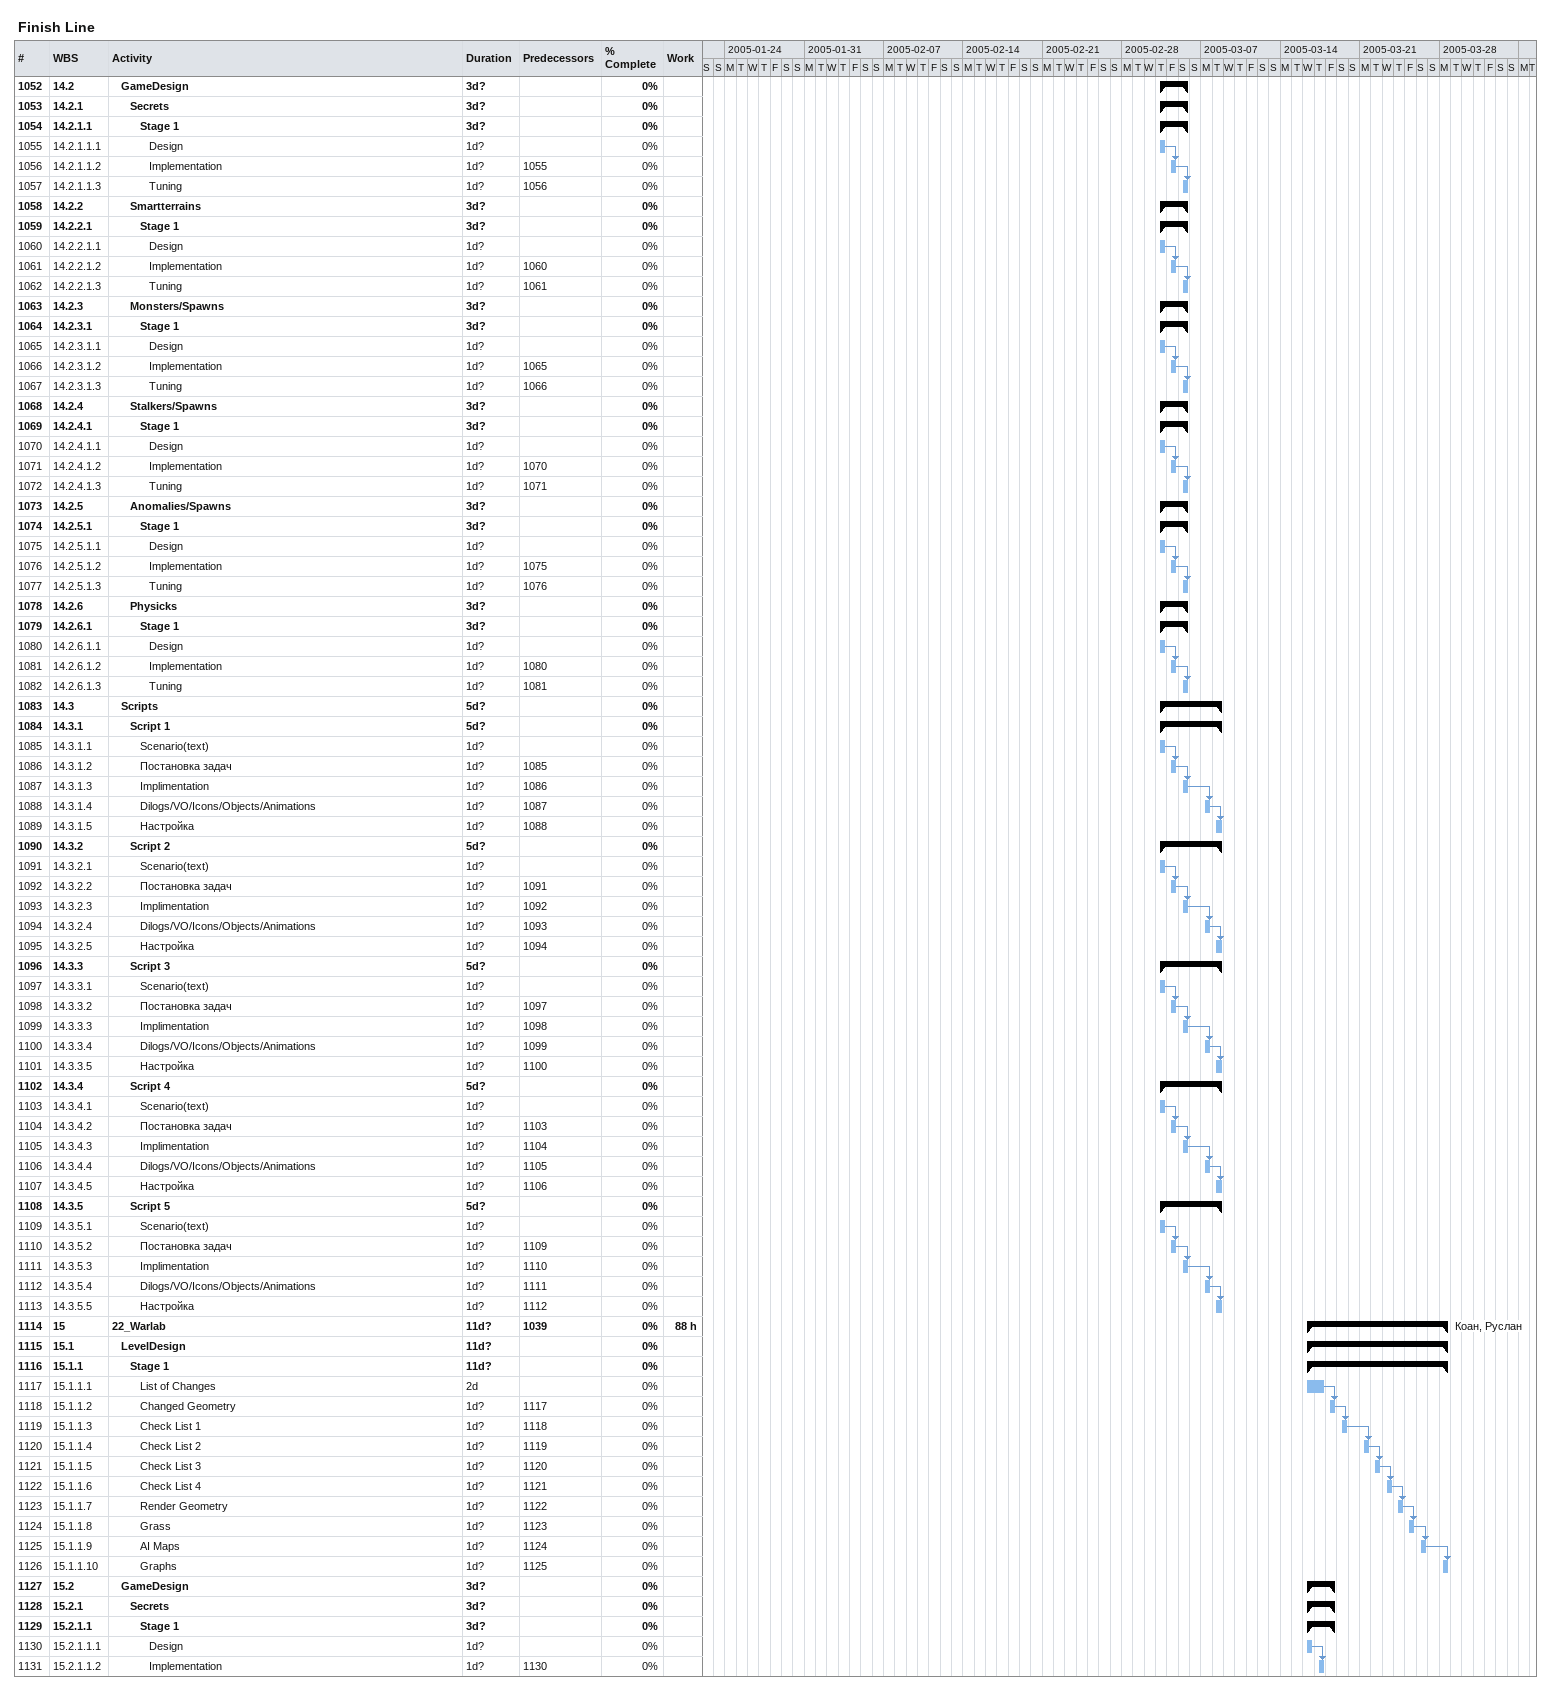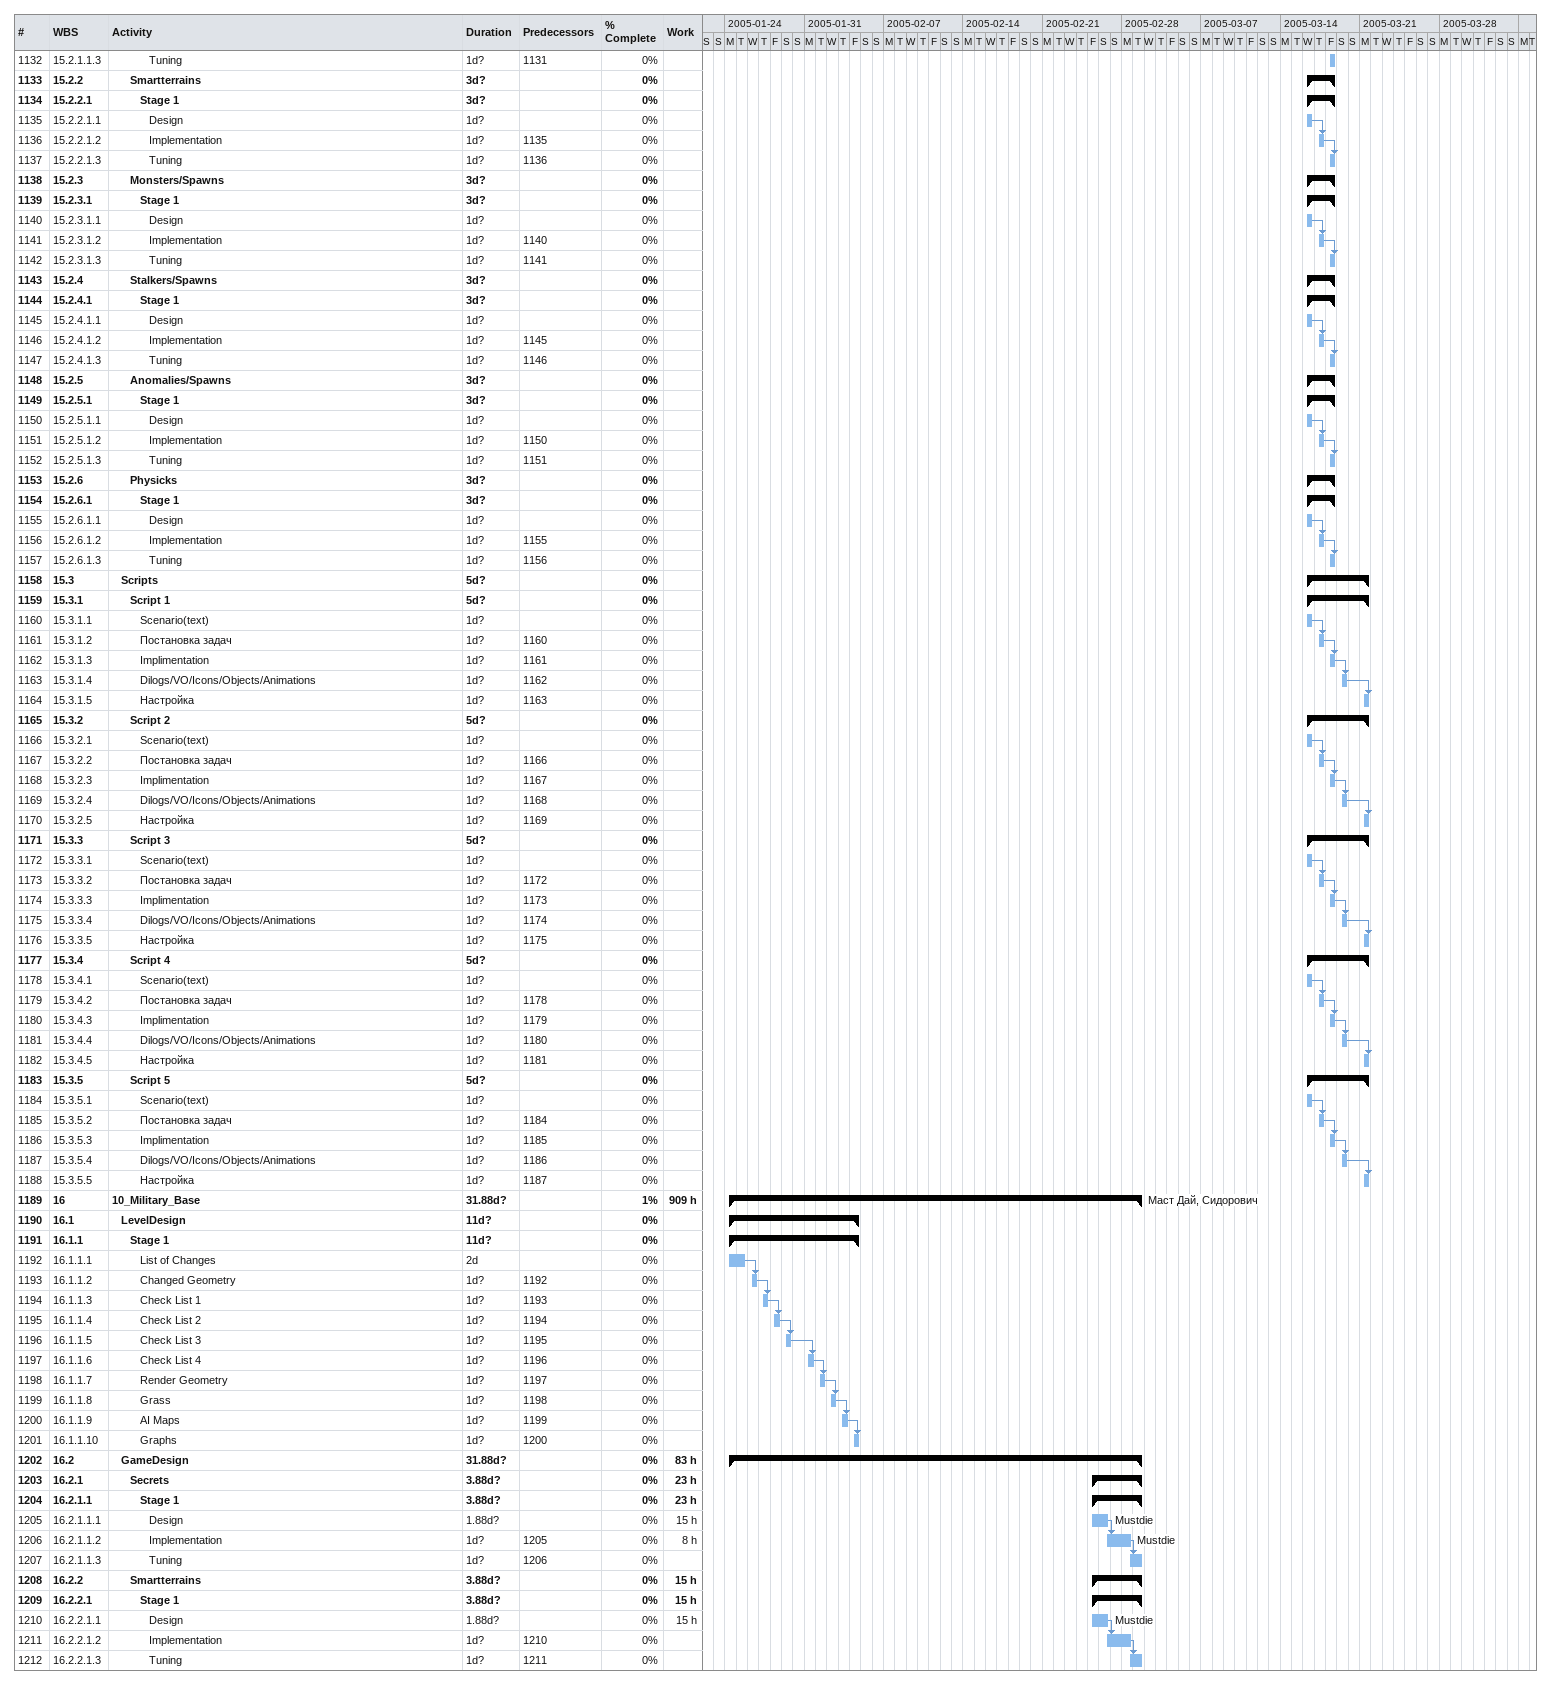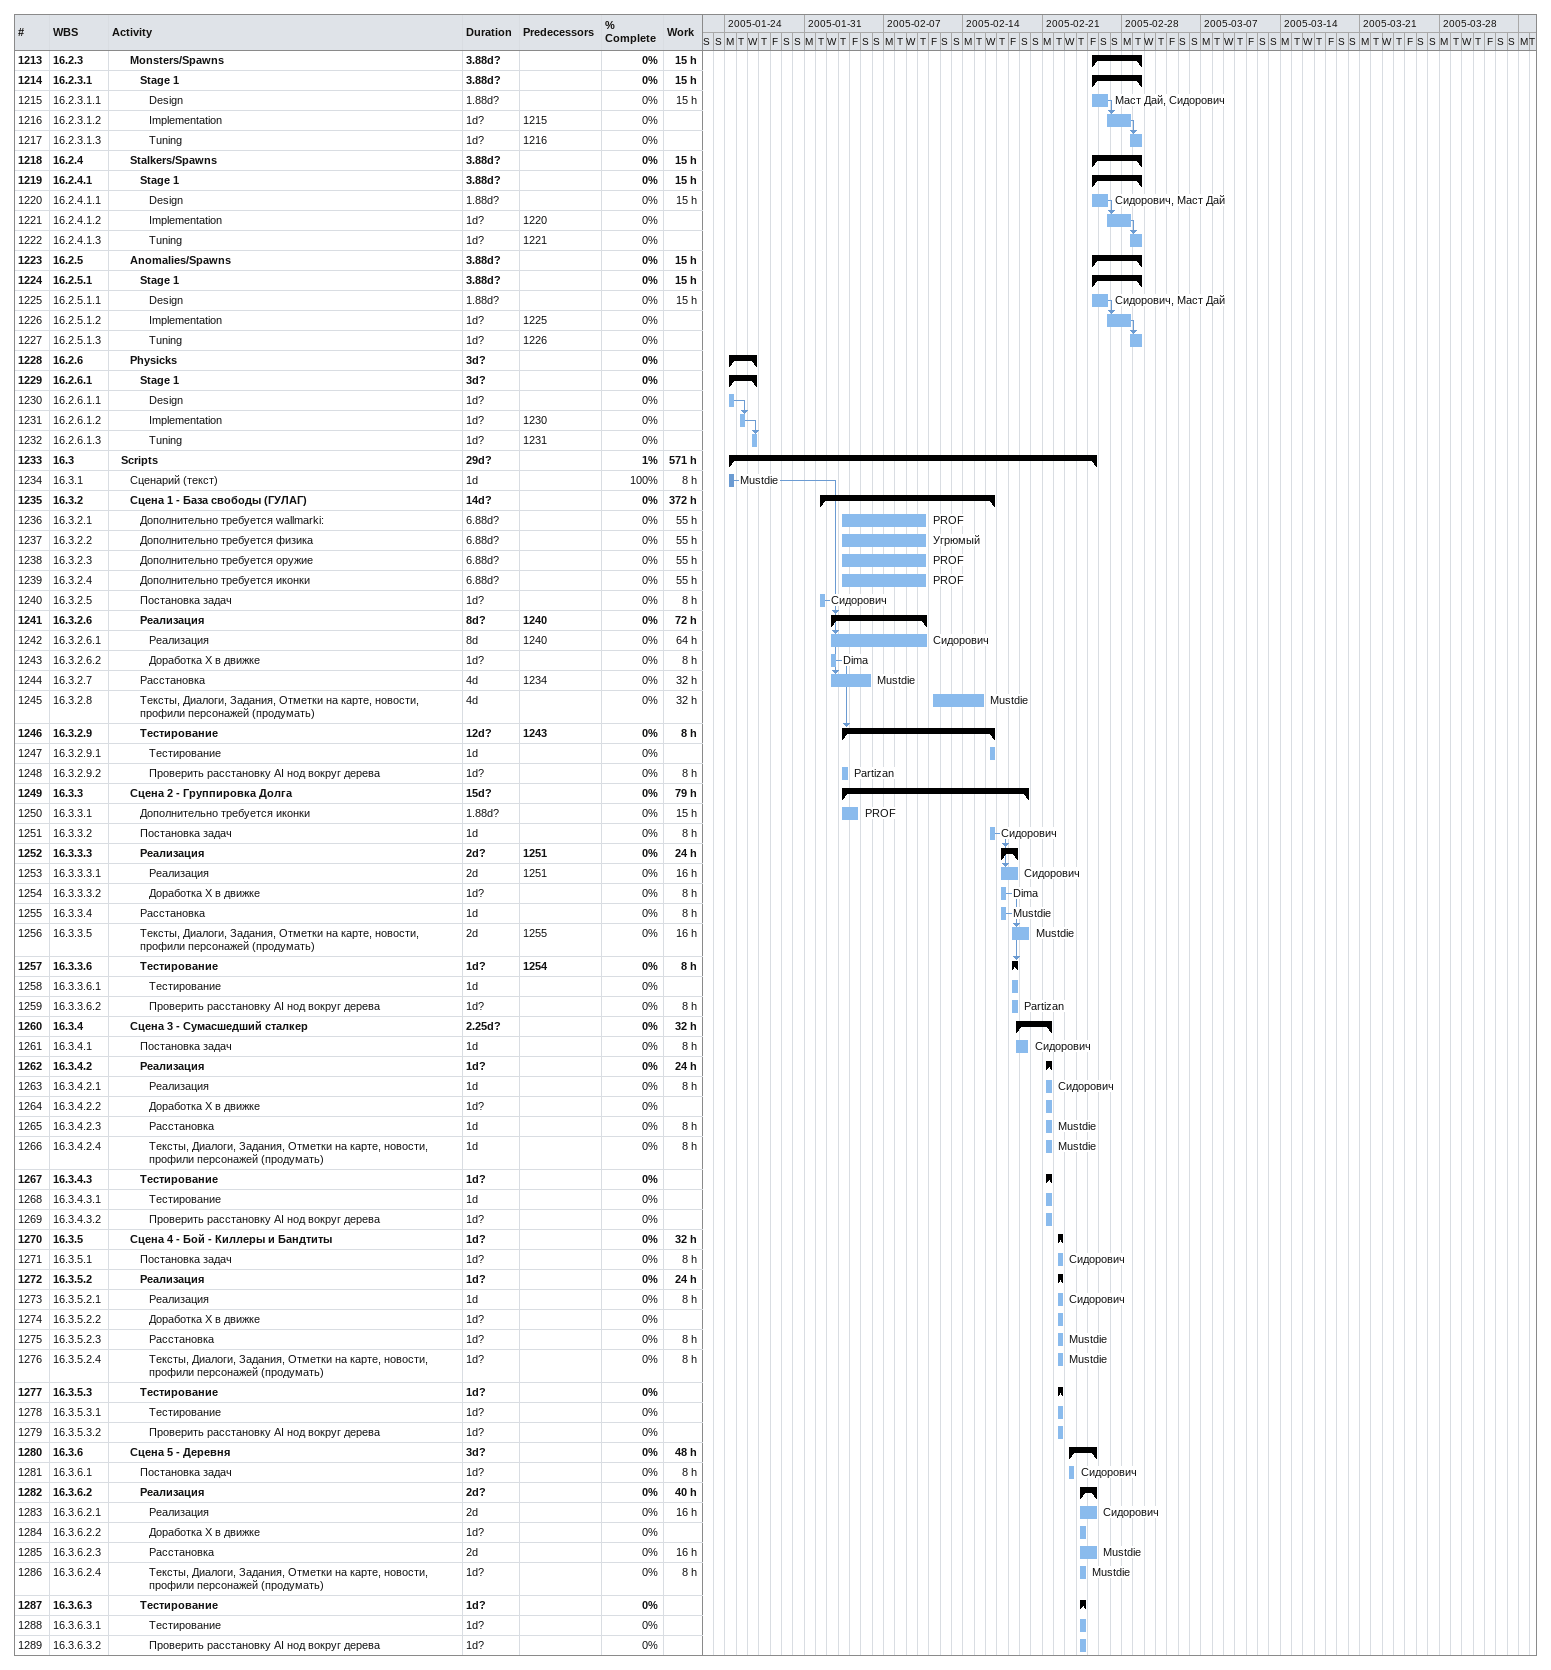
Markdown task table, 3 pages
Finish Line

| ID | WBS | Task | Duration | Start | Finish | Predecessors | Resources | % complete | Work (h) |
|---|---|---|---|---|---|---|---|---|---|
| 1052 | 14.2 | **GameDesign** | 3d? | 2005-03-03 | 2005-03-05 |  |  | 0 |  |
| 1053 | 14.2.1 | **Secrets** | 3d? | 2005-03-03 | 2005-03-05 |  |  | 0 |  |
| 1054 | 14.2.1.1 | **Stage 1** | 3d? | 2005-03-03 | 2005-03-05 |  |  | 0 |  |
| 1055 | 14.2.1.1.1 | Design | 1d? | 2005-03-03 | 2005-03-03 |  |  | 0 |  |
| 1056 | 14.2.1.1.2 | Implementation | 1d? | 2005-03-04 | 2005-03-04 | 1055 |  | 0 |  |
| 1057 | 14.2.1.1.3 | Tuning | 1d? | 2005-03-05 | 2005-03-05 | 1056 |  | 0 |  |
| 1058 | 14.2.2 | **Smartterrains** | 3d? | 2005-03-03 | 2005-03-05 |  |  | 0 |  |
| 1059 | 14.2.2.1 | **Stage 1** | 3d? | 2005-03-03 | 2005-03-05 |  |  | 0 |  |
| 1060 | 14.2.2.1.1 | Design | 1d? | 2005-03-03 | 2005-03-03 |  |  | 0 |  |
| 1061 | 14.2.2.1.2 | Implementation | 1d? | 2005-03-04 | 2005-03-04 | 1060 |  | 0 |  |
| 1062 | 14.2.2.1.3 | Tuning | 1d? | 2005-03-05 | 2005-03-05 | 1061 |  | 0 |  |
| 1063 | 14.2.3 | **Monsters/Spawns** | 3d? | 2005-03-03 | 2005-03-05 |  |  | 0 |  |
| 1064 | 14.2.3.1 | **Stage 1** | 3d? | 2005-03-03 | 2005-03-05 |  |  | 0 |  |
| 1065 | 14.2.3.1.1 | Design | 1d? | 2005-03-03 | 2005-03-03 |  |  | 0 |  |
| 1066 | 14.2.3.1.2 | Implementation | 1d? | 2005-03-04 | 2005-03-04 | 1065 |  | 0 |  |
| 1067 | 14.2.3.1.3 | Tuning | 1d? | 2005-03-05 | 2005-03-05 | 1066 |  | 0 |  |
| 1068 | 14.2.4 | **Stalkers/Spawns** | 3d? | 2005-03-03 | 2005-03-05 |  |  | 0 |  |
| 1069 | 14.2.4.1 | **Stage 1** | 3d? | 2005-03-03 | 2005-03-05 |  |  | 0 |  |
| 1070 | 14.2.4.1.1 | Design | 1d? | 2005-03-03 | 2005-03-03 |  |  | 0 |  |
| 1071 | 14.2.4.1.2 | Implementation | 1d? | 2005-03-04 | 2005-03-04 | 1070 |  | 0 |  |
| 1072 | 14.2.4.1.3 | Tuning | 1d? | 2005-03-05 | 2005-03-05 | 1071 |  | 0 |  |
| 1073 | 14.2.5 | **Anomalies/Spawns** | 3d? | 2005-03-03 | 2005-03-05 |  |  | 0 |  |
| 1074 | 14.2.5.1 | **Stage 1** | 3d? | 2005-03-03 | 2005-03-05 |  |  | 0 |  |
| 1075 | 14.2.5.1.1 | Design | 1d? | 2005-03-03 | 2005-03-03 |  |  | 0 |  |
| 1076 | 14.2.5.1.2 | Implementation | 1d? | 2005-03-04 | 2005-03-04 | 1075 |  | 0 |  |
| 1077 | 14.2.5.1.3 | Tuning | 1d? | 2005-03-05 | 2005-03-05 | 1076 |  | 0 |  |
| 1078 | 14.2.6 | **Physicks** | 3d? | 2005-03-03 | 2005-03-05 |  |  | 0 |  |
| 1079 | 14.2.6.1 | **Stage 1** | 3d? | 2005-03-03 | 2005-03-05 |  |  | 0 |  |
| 1080 | 14.2.6.1.1 | Design | 1d? | 2005-03-03 | 2005-03-03 |  |  | 0 |  |
| 1081 | 14.2.6.1.2 | Implementation | 1d? | 2005-03-04 | 2005-03-04 | 1080 |  | 0 |  |
| 1082 | 14.2.6.1.3 | Tuning | 1d? | 2005-03-05 | 2005-03-05 | 1081 |  | 0 |  |
| 1083 | 14.3 | **Scripts** | 5d? | 2005-03-03 | 2005-03-08 |  |  | 0 |  |
| 1084 | 14.3.1 | **Script 1** | 5d? | 2005-03-03 | 2005-03-08 |  |  | 0 |  |
| 1085 | 14.3.1.1 | Scenario(text) | 1d? | 2005-03-03 | 2005-03-03 |  |  | 0 |  |
| 1086 | 14.3.1.2 | Постановка задач | 1d? | 2005-03-04 | 2005-03-04 | 1085 |  | 0 |  |
| 1087 | 14.3.1.3 | Implimentation | 1d? | 2005-03-05 | 2005-03-05 | 1086 |  | 0 |  |
| 1088 | 14.3.1.4 | Dilogs/VO/Icons/Objects/Animations | 1d? | 2005-03-07 | 2005-03-07 | 1087 |  | 0 |  |
| 1089 | 14.3.1.5 | Настройка | 1d? | 2005-03-08 | 2005-03-08 | 1088 |  | 0 |  |
| 1090 | 14.3.2 | **Script 2** | 5d? | 2005-03-03 | 2005-03-08 |  |  | 0 |  |
| 1091 | 14.3.2.1 | Scenario(text) | 1d? | 2005-03-03 | 2005-03-03 |  |  | 0 |  |
| 1092 | 14.3.2.2 | Постановка задач | 1d? | 2005-03-04 | 2005-03-04 | 1091 |  | 0 |  |
| 1093 | 14.3.2.3 | Implimentation | 1d? | 2005-03-05 | 2005-03-05 | 1092 |  | 0 |  |
| 1094 | 14.3.2.4 | Dilogs/VO/Icons/Objects/Animations | 1d? | 2005-03-07 | 2005-03-07 | 1093 |  | 0 |  |
| 1095 | 14.3.2.5 | Настройка | 1d? | 2005-03-08 | 2005-03-08 | 1094 |  | 0 |  |
| 1096 | 14.3.3 | **Script 3** | 5d? | 2005-03-03 | 2005-03-08 |  |  | 0 |  |
| 1097 | 14.3.3.1 | Scenario(text) | 1d? | 2005-03-03 | 2005-03-03 |  |  | 0 |  |
| 1098 | 14.3.3.2 | Постановка задач | 1d? | 2005-03-04 | 2005-03-04 | 1097 |  | 0 |  |
| 1099 | 14.3.3.3 | Implimentation | 1d? | 2005-03-05 | 2005-03-05 | 1098 |  | 0 |  |
| 1100 | 14.3.3.4 | Dilogs/VO/Icons/Objects/Animations | 1d? | 2005-03-07 | 2005-03-07 | 1099 |  | 0 |  |
| 1101 | 14.3.3.5 | Настройка | 1d? | 2005-03-08 | 2005-03-08 | 1100 |  | 0 |  |
| 1102 | 14.3.4 | **Script 4** | 5d? | 2005-03-03 | 2005-03-08 |  |  | 0 |  |
| 1103 | 14.3.4.1 | Scenario(text) | 1d? | 2005-03-03 | 2005-03-03 |  |  | 0 |  |
| 1104 | 14.3.4.2 | Постановка задач | 1d? | 2005-03-04 | 2005-03-04 | 1103 |  | 0 |  |
| 1105 | 14.3.4.3 | Implimentation | 1d? | 2005-03-05 | 2005-03-05 | 1104 |  | 0 |  |
| 1106 | 14.3.4.4 | Dilogs/VO/Icons/Objects/Animations | 1d? | 2005-03-07 | 2005-03-07 | 1105 |  | 0 |  |
| 1107 | 14.3.4.5 | Настройка | 1d? | 2005-03-08 | 2005-03-08 | 1106 |  | 0 |  |
| 1108 | 14.3.5 | **Script 5** | 5d? | 2005-03-03 | 2005-03-08 |  |  | 0 |  |
| 1109 | 14.3.5.1 | Scenario(text) | 1d? | 2005-03-03 | 2005-03-03 |  |  | 0 |  |
| 1110 | 14.3.5.2 | Постановка задач | 1d? | 2005-03-04 | 2005-03-04 | 1109 |  | 0 |  |
| 1111 | 14.3.5.3 | Implimentation | 1d? | 2005-03-05 | 2005-03-05 | 1110 |  | 0 |  |
| 1112 | 14.3.5.4 | Dilogs/VO/Icons/Objects/Animations | 1d? | 2005-03-07 | 2005-03-07 | 1111 |  | 0 |  |
| 1113 | 14.3.5.5 | Настройка | 1d? | 2005-03-08 | 2005-03-08 | 1112 |  | 0 |  |
| 1114 | 15 | **22_Warlab** | 11d? | 2005-03-16 | 2005-03-28 | 1039 | Коан, Руслан | 0 | 88 |
| 1115 | 15.1 | **LevelDesign** | 11d? | 2005-03-16 | 2005-03-28 |  |  | 0 |  |
| 1116 | 15.1.1 | **Stage 1** | 11d? | 2005-03-16 | 2005-03-28 |  |  | 0 |  |
| 1117 | 15.1.1.1 | List of Changes | 2d | 2005-03-16 | 2005-03-17 |  |  | 0 |  |
| 1118 | 15.1.1.2 | Changed Geometry | 1d? | 2005-03-18 | 2005-03-18 | 1117 |  | 0 |  |
| 1119 | 15.1.1.3 | Check List 1 | 1d? | 2005-03-19 | 2005-03-19 | 1118 |  | 0 |  |
| 1120 | 15.1.1.4 | Check List 2 | 1d? | 2005-03-21 | 2005-03-21 | 1119 |  | 0 |  |
| 1121 | 15.1.1.5 | Check List 3 | 1d? | 2005-03-22 | 2005-03-22 | 1120 |  | 0 |  |
| 1122 | 15.1.1.6 | Check List 4 | 1d? | 2005-03-23 | 2005-03-23 | 1121 |  | 0 |  |
| 1123 | 15.1.1.7 | Render Geometry | 1d? | 2005-03-24 | 2005-03-24 | 1122 |  | 0 |  |
| 1124 | 15.1.1.8 | Grass | 1d? | 2005-03-25 | 2005-03-25 | 1123 |  | 0 |  |
| 1125 | 15.1.1.9 | AI Maps | 1d? | 2005-03-26 | 2005-03-26 | 1124 |  | 0 |  |
| 1126 | 15.1.1.10 | Graphs | 1d? | 2005-03-28 | 2005-03-28 | 1125 |  | 0 |  |
| 1127 | 15.2 | **GameDesign** | 3d? | 2005-03-16 | 2005-03-18 |  |  | 0 |  |
| 1128 | 15.2.1 | **Secrets** | 3d? | 2005-03-16 | 2005-03-18 |  |  | 0 |  |
| 1129 | 15.2.1.1 | **Stage 1** | 3d? | 2005-03-16 | 2005-03-18 |  |  | 0 |  |
| 1130 | 15.2.1.1.1 | Design | 1d? | 2005-03-16 | 2005-03-16 |  |  | 0 |  |
| 1131 | 15.2.1.1.2 | Implementation | 1d? | 2005-03-17 | 2005-03-17 | 1130 |  | 0 |  |
| 1132 | 15.2.1.1.3 | Tuning | 1d? | 2005-03-18 | 2005-03-18 | 1131 |  | 0 |  |
| 1133 | 15.2.2 | **Smartterrains** | 3d? | 2005-03-16 | 2005-03-18 |  |  | 0 |  |
| 1134 | 15.2.2.1 | **Stage 1** | 3d? | 2005-03-16 | 2005-03-18 |  |  | 0 |  |
| 1135 | 15.2.2.1.1 | Design | 1d? | 2005-03-16 | 2005-03-16 |  |  | 0 |  |
| 1136 | 15.2.2.1.2 | Implementation | 1d? | 2005-03-17 | 2005-03-17 | 1135 |  | 0 |  |
| 1137 | 15.2.2.1.3 | Tuning | 1d? | 2005-03-18 | 2005-03-18 | 1136 |  | 0 |  |
| 1138 | 15.2.3 | **Monsters/Spawns** | 3d? | 2005-03-16 | 2005-03-18 |  |  | 0 |  |
| 1139 | 15.2.3.1 | **Stage 1** | 3d? | 2005-03-16 | 2005-03-18 |  |  | 0 |  |
| 1140 | 15.2.3.1.1 | Design | 1d? | 2005-03-16 | 2005-03-16 |  |  | 0 |  |
| 1141 | 15.2.3.1.2 | Implementation | 1d? | 2005-03-17 | 2005-03-17 | 1140 |  | 0 |  |
| 1142 | 15.2.3.1.3 | Tuning | 1d? | 2005-03-18 | 2005-03-18 | 1141 |  | 0 |  |
| 1143 | 15.2.4 | **Stalkers/Spawns** | 3d? | 2005-03-16 | 2005-03-18 |  |  | 0 |  |
| 1144 | 15.2.4.1 | **Stage 1** | 3d? | 2005-03-16 | 2005-03-18 |  |  | 0 |  |
| 1145 | 15.2.4.1.1 | Design | 1d? | 2005-03-16 | 2005-03-16 |  |  | 0 |  |
| 1146 | 15.2.4.1.2 | Implementation | 1d? | 2005-03-17 | 2005-03-17 | 1145 |  | 0 |  |
| 1147 | 15.2.4.1.3 | Tuning | 1d? | 2005-03-18 | 2005-03-18 | 1146 |  | 0 |  |
| 1148 | 15.2.5 | **Anomalies/Spawns** | 3d? | 2005-03-16 | 2005-03-18 |  |  | 0 |  |
| 1149 | 15.2.5.1 | **Stage 1** | 3d? | 2005-03-16 | 2005-03-18 |  |  | 0 |  |
| 1150 | 15.2.5.1.1 | Design | 1d? | 2005-03-16 | 2005-03-16 |  |  | 0 |  |
| 1151 | 15.2.5.1.2 | Implementation | 1d? | 2005-03-17 | 2005-03-17 | 1150 |  | 0 |  |
| 1152 | 15.2.5.1.3 | Tuning | 1d? | 2005-03-18 | 2005-03-18 | 1151 |  | 0 |  |
| 1153 | 15.2.6 | **Physicks** | 3d? | 2005-03-16 | 2005-03-18 |  |  | 0 |  |
| 1154 | 15.2.6.1 | **Stage 1** | 3d? | 2005-03-16 | 2005-03-18 |  |  | 0 |  |
| 1155 | 15.2.6.1.1 | Design | 1d? | 2005-03-16 | 2005-03-16 |  |  | 0 |  |
| 1156 | 15.2.6.1.2 | Implementation | 1d? | 2005-03-17 | 2005-03-17 | 1155 |  | 0 |  |
| 1157 | 15.2.6.1.3 | Tuning | 1d? | 2005-03-18 | 2005-03-18 | 1156 |  | 0 |  |
| 1158 | 15.3 | **Scripts** | 5d? | 2005-03-16 | 2005-03-21 |  |  | 0 |  |
| 1159 | 15.3.1 | **Script 1** | 5d? | 2005-03-16 | 2005-03-21 |  |  | 0 |  |
| 1160 | 15.3.1.1 | Scenario(text) | 1d? | 2005-03-16 | 2005-03-16 |  |  | 0 |  |
| 1161 | 15.3.1.2 | Постановка задач | 1d? | 2005-03-17 | 2005-03-17 | 1160 |  | 0 |  |
| 1162 | 15.3.1.3 | Implimentation | 1d? | 2005-03-18 | 2005-03-18 | 1161 |  | 0 |  |
| 1163 | 15.3.1.4 | Dilogs/VO/Icons/Objects/Animations | 1d? | 2005-03-19 | 2005-03-19 | 1162 |  | 0 |  |
| 1164 | 15.3.1.5 | Настройка | 1d? | 2005-03-21 | 2005-03-21 | 1163 |  | 0 |  |
| 1165 | 15.3.2 | **Script 2** | 5d? | 2005-03-16 | 2005-03-21 |  |  | 0 |  |
| 1166 | 15.3.2.1 | Scenario(text) | 1d? | 2005-03-16 | 2005-03-16 |  |  | 0 |  |
| 1167 | 15.3.2.2 | Постановка задач | 1d? | 2005-03-17 | 2005-03-17 | 1166 |  | 0 |  |
| 1168 | 15.3.2.3 | Implimentation | 1d? | 2005-03-18 | 2005-03-18 | 1167 |  | 0 |  |
| 1169 | 15.3.2.4 | Dilogs/VO/Icons/Objects/Animations | 1d? | 2005-03-19 | 2005-03-19 | 1168 |  | 0 |  |
| 1170 | 15.3.2.5 | Настройка | 1d? | 2005-03-21 | 2005-03-21 | 1169 |  | 0 |  |
| 1171 | 15.3.3 | **Script 3** | 5d? | 2005-03-16 | 2005-03-21 |  |  | 0 |  |
| 1172 | 15.3.3.1 | Scenario(text) | 1d? | 2005-03-16 | 2005-03-16 |  |  | 0 |  |
| 1173 | 15.3.3.2 | Постановка задач | 1d? | 2005-03-17 | 2005-03-17 | 1172 |  | 0 |  |
| 1174 | 15.3.3.3 | Implimentation | 1d? | 2005-03-18 | 2005-03-18 | 1173 |  | 0 |  |
| 1175 | 15.3.3.4 | Dilogs/VO/Icons/Objects/Animations | 1d? | 2005-03-19 | 2005-03-19 | 1174 |  | 0 |  |
| 1176 | 15.3.3.5 | Настройка | 1d? | 2005-03-21 | 2005-03-21 | 1175 |  | 0 |  |
| 1177 | 15.3.4 | **Script 4** | 5d? | 2005-03-16 | 2005-03-21 |  |  | 0 |  |
| 1178 | 15.3.4.1 | Scenario(text) | 1d? | 2005-03-16 | 2005-03-16 |  |  | 0 |  |
| 1179 | 15.3.4.2 | Постановка задач | 1d? | 2005-03-17 | 2005-03-17 | 1178 |  | 0 |  |
| 1180 | 15.3.4.3 | Implimentation | 1d? | 2005-03-18 | 2005-03-18 | 1179 |  | 0 |  |
| 1181 | 15.3.4.4 | Dilogs/VO/Icons/Objects/Animations | 1d? | 2005-03-19 | 2005-03-19 | 1180 |  | 0 |  |
| 1182 | 15.3.4.5 | Настройка | 1d? | 2005-03-21 | 2005-03-21 | 1181 |  | 0 |  |
| 1183 | 15.3.5 | **Script 5** | 5d? | 2005-03-16 | 2005-03-21 |  |  | 0 |  |
| 1184 | 15.3.5.1 | Scenario(text) | 1d? | 2005-03-16 | 2005-03-16 |  |  | 0 |  |
| 1185 | 15.3.5.2 | Постановка задач | 1d? | 2005-03-17 | 2005-03-17 | 1184 |  | 0 |  |
| 1186 | 15.3.5.3 | Implimentation | 1d? | 2005-03-18 | 2005-03-18 | 1185 |  | 0 |  |
| 1187 | 15.3.5.4 | Dilogs/VO/Icons/Objects/Animations | 1d? | 2005-03-19 | 2005-03-19 | 1186 |  | 0 |  |
| 1188 | 15.3.5.5 | Настройка | 1d? | 2005-03-21 | 2005-03-21 | 1187 |  | 0 |  |
| 1189 | 16 | **10_Military_Base** | 31.88d? | 2005-01-24 | 2005-03-01 |  | Маст Дай, Сидорович | 1 | 909 |
| 1190 | 16.1 | **LevelDesign** | 11d? | 2005-01-24 | 2005-02-04 |  |  | 0 |  |
| 1191 | 16.1.1 | **Stage 1** | 11d? | 2005-01-24 | 2005-02-04 |  |  | 0 |  |
| 1192 | 16.1.1.1 | List of Changes | 2d | 2005-01-24 | 2005-01-25 |  |  | 0 |  |
| 1193 | 16.1.1.2 | Changed Geometry | 1d? | 2005-01-26 | 2005-01-26 | 1192 |  | 0 |  |
| 1194 | 16.1.1.3 | Check List 1 | 1d? | 2005-01-27 | 2005-01-27 | 1193 |  | 0 |  |
| 1195 | 16.1.1.4 | Check List 2 | 1d? | 2005-01-28 | 2005-01-28 | 1194 |  | 0 |  |
| 1196 | 16.1.1.5 | Check List 3 | 1d? | 2005-01-29 | 2005-01-29 | 1195 |  | 0 |  |
| 1197 | 16.1.1.6 | Check List 4 | 1d? | 2005-01-31 | 2005-01-31 | 1196 |  | 0 |  |
| 1198 | 16.1.1.7 | Render Geometry | 1d? | 2005-02-01 | 2005-02-01 | 1197 |  | 0 |  |
| 1199 | 16.1.1.8 | Grass | 1d? | 2005-02-02 | 2005-02-02 | 1198 |  | 0 |  |
| 1200 | 16.1.1.9 | AI Maps | 1d? | 2005-02-03 | 2005-02-03 | 1199 |  | 0 |  |
| 1201 | 16.1.1.10 | Graphs | 1d? | 2005-02-04 | 2005-02-04 | 1200 |  | 0 |  |
| 1202 | 16.2 | **GameDesign** | 31.88d? | 2005-01-24 | 2005-03-01 |  |  | 0 | 83 |
| 1203 | 16.2.1 | **Secrets** | 3.88d? | 2005-02-25 | 2005-03-01 |  |  | 0 | 23 |
| 1204 | 16.2.1.1 | **Stage 1** | 3.88d? | 2005-02-25 | 2005-03-01 |  |  | 0 | 23 |
| 1205 | 16.2.1.1.1 | Design | 1.88d? | 2005-02-25 | 2005-02-26 |  | Mustdie | 0 | 15 |
| 1206 | 16.2.1.1.2 | Implementation | 1d? | 2005-02-26 | 2005-02-28 | 1205 | Mustdie | 0 | 8 |
| 1207 | 16.2.1.1.3 | Tuning | 1d? | 2005-02-28 | 2005-03-01 | 1206 |  | 0 |  |
| 1208 | 16.2.2 | **Smartterrains** | 3.88d? | 2005-02-25 | 2005-03-01 |  |  | 0 | 15 |
| 1209 | 16.2.2.1 | **Stage 1** | 3.88d? | 2005-02-25 | 2005-03-01 |  |  | 0 | 15 |
| 1210 | 16.2.2.1.1 | Design | 1.88d? | 2005-02-25 | 2005-02-26 |  | Mustdie | 0 | 15 |
| 1211 | 16.2.2.1.2 | Implementation | 1d? | 2005-02-26 | 2005-02-28 | 1210 |  | 0 |  |
| 1212 | 16.2.2.1.3 | Tuning | 1d? | 2005-02-28 | 2005-03-01 | 1211 |  | 0 |  |
| 1213 | 16.2.3 | **Monsters/Spawns** | 3.88d? | 2005-02-25 | 2005-03-01 |  |  | 0 | 15 |
| 1214 | 16.2.3.1 | **Stage 1** | 3.88d? | 2005-02-25 | 2005-03-01 |  |  | 0 | 15 |
| 1215 | 16.2.3.1.1 | Design | 1.88d? | 2005-02-25 | 2005-02-26 |  | Маст Дай, Сидорович | 0 | 15 |
| 1216 | 16.2.3.1.2 | Implementation | 1d? | 2005-02-26 | 2005-02-28 | 1215 |  | 0 |  |
| 1217 | 16.2.3.1.3 | Tuning | 1d? | 2005-02-28 | 2005-03-01 | 1216 |  | 0 |  |
| 1218 | 16.2.4 | **Stalkers/Spawns** | 3.88d? | 2005-02-25 | 2005-03-01 |  |  | 0 | 15 |
| 1219 | 16.2.4.1 | **Stage 1** | 3.88d? | 2005-02-25 | 2005-03-01 |  |  | 0 | 15 |
| 1220 | 16.2.4.1.1 | Design | 1.88d? | 2005-02-25 | 2005-02-26 |  | Сидорович, Маст Дай | 0 | 15 |
| 1221 | 16.2.4.1.2 | Implementation | 1d? | 2005-02-26 | 2005-02-28 | 1220 |  | 0 |  |
| 1222 | 16.2.4.1.3 | Tuning | 1d? | 2005-02-28 | 2005-03-01 | 1221 |  | 0 |  |
| 1223 | 16.2.5 | **Anomalies/Spawns** | 3.88d? | 2005-02-25 | 2005-03-01 |  |  | 0 | 15 |
| 1224 | 16.2.5.1 | **Stage 1** | 3.88d? | 2005-02-25 | 2005-03-01 |  |  | 0 | 15 |
| 1225 | 16.2.5.1.1 | Design | 1.88d? | 2005-02-25 | 2005-02-26 |  | Сидорович, Маст Дай | 0 | 15 |
| 1226 | 16.2.5.1.2 | Implementation | 1d? | 2005-02-26 | 2005-02-28 | 1225 |  | 0 |  |
| 1227 | 16.2.5.1.3 | Tuning | 1d? | 2005-02-28 | 2005-03-01 | 1226 |  | 0 |  |
| 1228 | 16.2.6 | **Physicks** | 3d? | 2005-01-24 | 2005-01-26 |  |  | 0 |  |
| 1229 | 16.2.6.1 | **Stage 1** | 3d? | 2005-01-24 | 2005-01-26 |  |  | 0 |  |
| 1230 | 16.2.6.1.1 | Design | 1d? | 2005-01-24 | 2005-01-24 |  |  | 0 |  |
| 1231 | 16.2.6.1.2 | Implementation | 1d? | 2005-01-25 | 2005-01-25 | 1230 |  | 0 |  |
| 1232 | 16.2.6.1.3 | Tuning | 1d? | 2005-01-26 | 2005-01-26 | 1231 |  | 0 |  |
| 1233 | 16.3 | **Scripts** | 29d? | 2005-01-24 | 2005-02-25 |  |  | 1 | 571 |
| 1234 | 16.3.1 | Сценарий (текст) | 1d | 2005-01-24 | 2005-01-24 |  | Mustdie | 100 | 8 |
| 1235 | 16.3.2 | **Сцена 1 - База свободы (ГУЛАГ)** | 14d? | 2005-02-01 | 2005-02-16 |  |  | 0 | 372 |
| 1236 | 16.3.2.1 | Дополнительно требуется wallmarki: | 6.88d? | 2005-02-03 | 2005-02-10 |  | PROF | 0 | 55 |
| 1237 | 16.3.2.2 | Дополнительно требуется физика | 6.88d? | 2005-02-03 | 2005-02-10 |  | Угрюмый | 0 | 55 |
| 1238 | 16.3.2.3 | Дополнительно требуется оружие | 6.88d? | 2005-02-03 | 2005-02-10 |  | PROF | 0 | 55 |
| 1239 | 16.3.2.4 | Дополнительно требуется иконки | 6.88d? | 2005-02-03 | 2005-02-10 |  | PROF | 0 | 55 |
| 1240 | 16.3.2.5 | Постановка задач | 1d? | 2005-02-01 | 2005-02-01 |  | Сидорович | 0 | 8 |
| 1241 | 16.3.2.6 | **Реализация** | 8d? | 2005-02-02 | 2005-02-10 | 1240 |  | 0 | 72 |
| 1242 | 16.3.2.6.1 | Реализация | 8d | 2005-02-02 | 2005-02-10 | 1240 | Сидорович | 0 | 64 |
| 1243 | 16.3.2.6.2 | Доработка X в движке | 1d? | 2005-02-02 | 2005-02-02 |  | Dima | 0 | 8 |
| 1244 | 16.3.2.7 | Расстановка | 4d | 2005-02-02 | 2005-02-05 | 1234 | Mustdie | 0 | 32 |
| 1245 | 16.3.2.8 | Тексты, Диалоги, Задания, Отметки на карте, новости, профили персонажей (продумать) | 4d | 2005-02-11 | 2005-02-15 |  | Mustdie | 0 | 32 |
| 1246 | 16.3.2.9 | **Тестирование** | 12d? | 2005-02-03 | 2005-02-16 | 1243 |  | 0 | 8 |
| 1247 | 16.3.2.9.1 | Тестирование | 1d | 2005-02-16 | 2005-02-16 |  |  | 0 |  |
| 1248 | 16.3.2.9.2 | Проверить расстановку AI нод вокруг дерева | 1d? | 2005-02-03 | 2005-02-03 |  | Partizan | 0 | 8 |
| 1249 | 16.3.3 | **Сцена 2 - Группировка Долга** | 15d? | 2005-02-03 | 2005-02-19 |  |  | 0 | 79 |
| 1250 | 16.3.3.1 | Дополнительно требуется иконки | 1.88d? | 2005-02-03 | 2005-02-04 |  | PROF | 0 | 15 |
| 1251 | 16.3.3.2 | Постановка задач | 1d | 2005-02-16 | 2005-02-16 |  | Сидорович | 0 | 8 |
| 1252 | 16.3.3.3 | **Реализация** | 2d? | 2005-02-17 | 2005-02-18 | 1251 |  | 0 | 24 |
| 1253 | 16.3.3.3.1 | Реализация | 2d | 2005-02-17 | 2005-02-18 | 1251 | Сидорович | 0 | 16 |
| 1254 | 16.3.3.3.2 | Доработка X в движке | 1d? | 2005-02-17 | 2005-02-17 |  | Dima | 0 | 8 |
| 1255 | 16.3.3.4 | Расстановка | 1d | 2005-02-17 | 2005-02-17 |  | Mustdie | 0 | 8 |
| 1256 | 16.3.3.5 | Тексты, Диалоги, Задания, Отметки на карте, новости, профили персонажей (продумать) | 2d | 2005-02-18 | 2005-02-19 | 1255 | Mustdie | 0 | 16 |
| 1257 | 16.3.3.6 | **Тестирование** | 1d? | 2005-02-18 | 2005-02-18 | 1254 |  | 0 | 8 |
| 1258 | 16.3.3.6.1 | Тестирование | 1d | 2005-02-18 | 2005-02-18 |  |  | 0 |  |
| 1259 | 16.3.3.6.2 | Проверить расстановку AI нод вокруг дерева | 1d? | 2005-02-18 | 2005-02-18 |  | Partizan | 0 | 8 |
| 1260 | 16.3.4 | **Сцена 3 - Сумасшедший сталкер** | 2.25d? | 2005-02-18 | 2005-02-21 |  |  | 0 | 32 |
| 1261 | 16.3.4.1 | Постановка задач | 1d | 2005-02-18 | 2005-02-19 |  | Сидорович | 0 | 8 |
| 1262 | 16.3.4.2 | **Реализация** | 1d? | 2005-02-21 | 2005-02-21 |  |  | 0 | 24 |
| 1263 | 16.3.4.2.1 | Реализация | 1d | 2005-02-21 | 2005-02-21 |  | Сидорович | 0 | 8 |
| 1264 | 16.3.4.2.2 | Доработка X в движке | 1d? | 2005-02-21 | 2005-02-21 |  |  | 0 |  |
| 1265 | 16.3.4.2.3 | Расстановка | 1d | 2005-02-21 | 2005-02-21 |  | Mustdie | 0 | 8 |
| 1266 | 16.3.4.2.4 | Тексты, Диалоги, Задания, Отметки на карте, новости, профили персонажей (продумать) | 1d | 2005-02-21 | 2005-02-21 |  | Mustdie | 0 | 8 |
| 1267 | 16.3.4.3 | **Тестирование** | 1d? | 2005-02-21 | 2005-02-21 |  |  | 0 |  |
| 1268 | 16.3.4.3.1 | Тестирование | 1d | 2005-02-21 | 2005-02-21 |  |  | 0 |  |
| 1269 | 16.3.4.3.2 | Проверить расстановку AI нод вокруг дерева | 1d? | 2005-02-21 | 2005-02-21 |  |  | 0 |  |
| 1270 | 16.3.5 | **Сцена 4 - Бой - Киллеры и Бандтиты** | 1d? | 2005-02-22 | 2005-02-22 |  |  | 0 | 32 |
| 1271 | 16.3.5.1 | Постановка задач | 1d? | 2005-02-22 | 2005-02-22 |  | Сидорович | 0 | 8 |
| 1272 | 16.3.5.2 | **Реализация** | 1d? | 2005-02-22 | 2005-02-22 |  |  | 0 | 24 |
| 1273 | 16.3.5.2.1 | Реализация | 1d | 2005-02-22 | 2005-02-22 |  | Сидорович | 0 | 8 |
| 1274 | 16.3.5.2.2 | Доработка X в движке | 1d? | 2005-02-22 | 2005-02-22 |  |  | 0 |  |
| 1275 | 16.3.5.2.3 | Расстановка | 1d? | 2005-02-22 | 2005-02-22 |  | Mustdie | 0 | 8 |
| 1276 | 16.3.5.2.4 | Тексты, Диалоги, Задания, Отметки на карте, новости, профили персонажей (продумать) | 1d? | 2005-02-22 | 2005-02-22 |  | Mustdie | 0 | 8 |
| 1277 | 16.3.5.3 | **Тестирование** | 1d? | 2005-02-22 | 2005-02-22 |  |  | 0 |  |
| 1278 | 16.3.5.3.1 | Тестирование | 1d? | 2005-02-22 | 2005-02-22 |  |  | 0 |  |
| 1279 | 16.3.5.3.2 | Проверить расстановку AI нод вокруг дерева | 1d? | 2005-02-22 | 2005-02-22 |  |  | 0 |  |
| 1280 | 16.3.6 | **Сцена 5 - Деревня** | 3d? | 2005-02-23 | 2005-02-25 |  |  | 0 | 48 |
| 1281 | 16.3.6.1 | Постановка задач | 1d? | 2005-02-23 | 2005-02-23 |  | Сидорович | 0 | 8 |
| 1282 | 16.3.6.2 | **Реализация** | 2d? | 2005-02-24 | 2005-02-25 |  |  | 0 | 40 |
| 1283 | 16.3.6.2.1 | Реализация | 2d | 2005-02-24 | 2005-02-25 |  | Сидорович | 0 | 16 |
| 1284 | 16.3.6.2.2 | Доработка X в движке | 1d? | 2005-02-24 | 2005-02-24 |  |  | 0 |  |
| 1285 | 16.3.6.2.3 | Расстановка | 2d | 2005-02-24 | 2005-02-25 |  | Mustdie | 0 | 16 |
| 1286 | 16.3.6.2.4 | Тексты, Диалоги, Задания, Отметки на карте, новости, профили персонажей (продумать) | 1d? | 2005-02-24 | 2005-02-24 |  | Mustdie | 0 | 8 |
| 1287 | 16.3.6.3 | **Тестирование** | 1d? | 2005-02-24 | 2005-02-24 |  |  | 0 |  |
| 1288 | 16.3.6.3.1 | Тестирование | 1d? | 2005-02-24 | 2005-02-24 |  |  | 0 |  |
| 1289 | 16.3.6.3.2 | Проверить расстановку AI нод вокруг дерева | 1d? | 2005-02-24 | 2005-02-24 |  |  | 0 |  |
